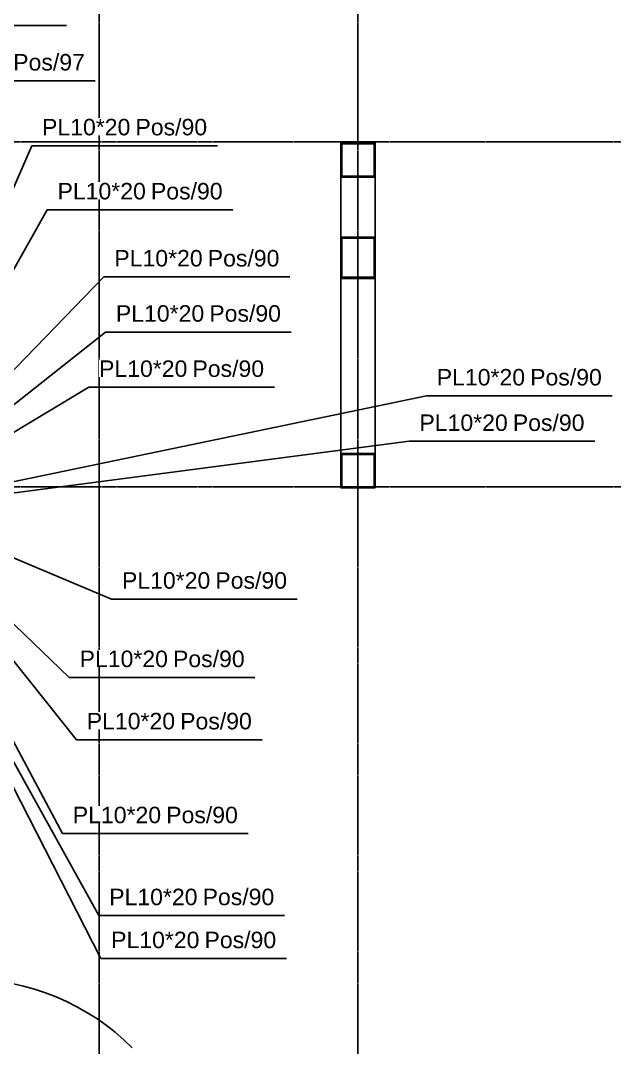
# Model space of a CAD drawing. Header units: millimetres. Extents: x -57554 to 16546, y 2142 to 98430.
# Drawn here: x -25074 to -23353, y 75668 to 78644 of the extents above; entities that cross this region are included whole.
import ezdxf

# ---------------------------------------------------------------- set-up
doc = ezdxf.new("R2010")
doc.units = ezdxf.units.MM
doc.linetypes.add('DXK_LINE_DOT3', pattern=[5.9187, 2.979, -0.9799, 0.9799, -0.9799])
doc.layers.add('S-Z2-A_TEXTUAL_ANNOTATION', color=7, linetype='Continuous')
doc.styles.add('Arial', font='ARIAL.TTF', dxfattribs={"height": 0.2})

msp = doc.modelspace()

# ---------------------------------------------------------------- linework, layer by layer
at = {"color": 1, "linetype": 'DXK_LINE_DOT3'}
for p, q in [((-24846.4, 71792.5), (-24846.4, 84292.5)), ((-24096.4, 71792.5), (-24096.4, 84292.5)), ((-32096.4, 78292.5), (-10096.4, 78292.5)), ((-32096.4, 77292.5), (-10096.4, 77292.5))]:
    msp.add_line(p, q, dxfattribs=at)
at = {"color": 2, "linetype": 'Continuous'}
for p, q in [((-24146.4, 78189.5), (-24146.4, 78289.5)), ((-24046.4, 78289.5), (-24146.4, 78289.5)), ((-24143.4, 78192.5), (-24143.4, 78286.5)), ((-24143.4, 78286.5), (-24049.4, 78286.5)), ((-24049.4, 78286.5), (-24049.4, 78192.5)), ((-24046.4, 78189.5), (-24046.4, 78289.5)), ((-24146.4, 78189.5), (-24046.4, 78189.5)), ((-24146.4, 78016.3), (-24146.4, 78189.5)), ((-24049.4, 78192.5), (-24143.4, 78192.5)), ((-24046.4, 78016.3), (-24046.4, 78189.5)), ((-24146.4, 78016.3), (-24046.4, 78016.3)), ((-24146.4, 77896.1), (-24146.4, 78016.3)), ((-24049.4, 78012.7), (-24143.4, 78012.7)), ((-24143.4, 78012.7), (-24143.4, 77899.7)), ((-24049.4, 77899.7), (-24049.4, 78012.7)), ((-24046.4, 78016.3), (-24046.4, 77896.1)), ((-24046.4, 77896.1), (-24146.4, 77896.1)), ((-24146.4, 77389.5), (-24146.4, 77896.1)), ((-24143.4, 77899.7), (-24049.4, 77899.7)), ((-24046.4, 77389.5), (-24046.4, 77896.1)), ((-24146.4, 77289.5), (-24146.4, 77389.5)), ((-24046.4, 77389.5), (-24146.4, 77389.5)), ((-24143.4, 77292.5), (-24143.4, 77386.5)), ((-24143.4, 77386.5), (-24049.4, 77386.5)), ((-24049.4, 77386.5), (-24049.4, 77292.5)), ((-24046.4, 77289.5), (-24046.4, 77389.5)), ((-24146.4, 77289.5), (-24046.4, 77289.5)), ((-24049.4, 77292.5), (-24143.4, 77292.5)), ((-25066.1, 75845.9), (-25098.7, 75853.2)), ((-25034, 75837), (-25066.1, 75845.9)), ((-25002.3, 75826.5), (-25034, 75837)), ((-24971.1, 75814.5), (-25002.3, 75826.5)), ((-24940.6, 75801), (-24971.1, 75814.5)), ((-24910.8, 75786), (-24940.6, 75801)), ((-24881.8, 75769.5), (-24910.8, 75786)), ((-24853.6, 75751.6), (-24881.8, 75769.5)), ((-24826.3, 75732.4), (-24853.6, 75751.6)), ((-24800, 75711.9), (-24826.3, 75732.4)), ((-24774.7, 75690.1), (-24800, 75711.9)), ((-24750.5, 75667.1), (-24774.7, 75690.1))]:
    msp.add_line(p, q, dxfattribs=at)
at = {"layer": 'S-Z2-A_TEXTUAL_ANNOTATION'}
for p, q in [((-25478.9, 78629), (-24940.7, 78629)), ((-25396.1, 78469), (-24857.9, 78469)), ((-25499.6, 77229.4), (-25041.9, 78281)), ((-25041.9, 78281), (-24503.8, 78281)), ((-25482.4, 77233.2), (-24997, 78095.4)), ((-24997, 78095.4), (-24458.9, 78095.4)), ((-25482.9, 77231), (-24832.4, 77901)), ((-24832.4, 77901), (-24294.3, 77901)), ((-25474.9, 77229.4), (-24827.9, 77741)), ((-24827.9, 77741), (-24289.7, 77741)), ((-25454.8, 77233.2), (-24876.7, 77581)), ((-24876.7, 77581), (-24338.6, 77581)), ((-23898.1, 77556.2), (-23360, 77556.2)), ((-25427.8, 77231), (-23948.3, 77424.4)), ((-23948.3, 77424.4), (-23410.2, 77424.4)), ((-25455.3, 77231), (-24952.8, 76287.7)), ((-25444.5, 77229.4), (-24933, 76740.1)), ((-25413.6, 77220.4), (-24810.3, 76967.3)), ((-24810.3, 76967.3), (-24272.2, 76967.3)), ((-24933, 76740.1), (-24394.9, 76740.1)), ((-24912.3, 76559.7), (-24374.2, 76559.7)), ((-24952.8, 76287.7), (-24414.6, 76287.7)), ((-24847.3, 76050.2), (-24309.1, 76050.2)), ((-24841.7, 75925.6), (-24303.6, 75925.6))]:
    msp.add_line(p, q, dxfattribs=at)

# ---------------------------------------------------------------- wipeouts: each hides what was drawn before it
for points in [[(-24887.9, 78499), (-24887.9, 78549), (-25095.4, 78549), (-25095.4, 78499)], [(-24533.8, 78311), (-24533.8, 78361), (-24741.2, 78361), (-24741.2, 78311)], [(-24488.9, 78125.4), (-24488.9, 78175.4), (-24696.4, 78175.4), (-24696.4, 78125.4)], [(-24546.7, 77931), (-24546.7, 77981), (-24802.4, 77981), (-24802.4, 77931)], [(-24324.3, 77931), (-24324.3, 77981), (-24531.7, 77981), (-24531.7, 77931)], [(-24542.2, 77771), (-24542.2, 77821), (-24797.9, 77821), (-24797.9, 77771)], [(-24319.7, 77771), (-24319.7, 77821), (-24527.2, 77821), (-24527.2, 77771)], [(-24368.6, 77611), (-24368.6, 77661), (-24576.1, 77661), (-24576.1, 77611)], [(-23612.5, 77586.2), (-23612.5, 77636.2), (-23868.1, 77636.2), (-23868.1, 77586.2)], [(-23390, 77586.2), (-23390, 77636.2), (-23597.5, 77636.2), (-23597.5, 77586.2)], [(-23662.7, 77454.4), (-23662.7, 77504.4), (-23918.3, 77504.4), (-23918.3, 77454.4)], [(-23440.2, 77454.4), (-23440.2, 77504.4), (-23647.7, 77504.4), (-23647.7, 77454.4)], [(-24524.7, 76997.3), (-24524.7, 77047.3), (-24780.3, 77047.3), (-24780.3, 76997.3)], [(-24302.2, 76997.3), (-24302.2, 77047.3), (-24509.7, 77047.3), (-24509.7, 76997.3)], [(-24424.9, 76770.1), (-24424.9, 76820.1), (-24632.4, 76820.1), (-24632.4, 76770.1)], [(-24404.2, 76589.7), (-24404.2, 76639.7), (-24611.7, 76639.7), (-24611.7, 76589.7)], [(-24444.6, 76317.7), (-24444.6, 76367.7), (-24652.1, 76367.7), (-24652.1, 76317.7)], [(-24561.6, 76080.2), (-24561.6, 76130.2), (-24817.3, 76130.2), (-24817.3, 76080.2)], [(-24339.1, 76080.2), (-24339.1, 76130.2), (-24546.6, 76130.2), (-24546.6, 76080.2)], [(-24556.1, 75955.6), (-24556.1, 76005.6), (-24811.7, 76005.6), (-24811.7, 75955.6)], [(-24333.6, 75955.6), (-24333.6, 76005.6), (-24541.1, 76005.6), (-24541.1, 75955.6)]]:
    msp.add_wipeout(points).dxf.layer = 'S-Z2-A_TEXTUAL_ANNOTATION'

# ---------------------------------------------------------------- next in the draw order: linework, layer by layer
msp.add_line((-25472, 77229.4), (-23898.1, 77556.2), dxfattribs=at)

# ---------------------------------------------------------------- next in the draw order: texts
at = {"layer": 'S-Z2-A_TEXTUAL_ANNOTATION', "style": 'Arial'}
for s, p in [('Pos/97', (-25095.4, 78499)), ('Pos/90', (-24741.2, 78311)), ('Pos/90', (-24696.4, 78125.4)), ('PL10*20', (-24802.4, 77931)), ('Pos/90', (-24531.7, 77931)), ('PL10*20', (-24797.9, 77771)), ('Pos/90', (-24527.2, 77771)), ('Pos/90', (-24576.1, 77611)), ('PL10*20', (-23868.1, 77586.2)), ('Pos/90', (-23597.5, 77586.2)), ('PL10*20', (-23918.3, 77454.4)), ('Pos/90', (-23647.7, 77454.4)), ('PL10*20', (-24780.3, 76997.3)), ('Pos/90', (-24509.7, 76997.3)), ('Pos/90', (-24632.4, 76770.1)), ('Pos/90', (-24611.7, 76589.7)), ('Pos/90', (-24652.1, 76317.7)), ('PL10*20', (-24817.3, 76080.2)), ('Pos/90', (-24546.6, 76080.2)), ('PL10*20', (-24811.7, 75955.6)), ('Pos/90', (-24541.1, 75955.6))]:
    msp.add_text(s, height=47.75, dxfattribs=at).set_placement(p)

# ---------------------------------------------------------------- next in the draw order: wipeouts: each hides what was drawn before it
for points in [[(-24756.2, 78311), (-24756.2, 78361), (-25011.9, 78361), (-25011.9, 78311)], [(-24711.4, 78125.4), (-24711.4, 78175.4), (-24967, 78175.4), (-24967, 78125.4)], [(-24591.1, 77611), (-24591.1, 77661), (-24846.7, 77661), (-24846.7, 77611)], [(-24647.4, 76770.1), (-24647.4, 76820.1), (-24903, 76820.1), (-24903, 76770.1)], [(-24626.7, 76589.7), (-24626.7, 76639.7), (-24882.3, 76639.7), (-24882.3, 76589.7)]]:
    msp.add_wipeout(points).dxf.layer = 'S-Z2-A_TEXTUAL_ANNOTATION'

# ---------------------------------------------------------------- next in the draw order: linework, layer by layer
at = {"layer": 'S-Z2-A_TEXTUAL_ANNOTATION'}
for p, q in [((-25510, 77233.2), (-24841.7, 75925.6)), ((-25502.5, 77229.4), (-24847.3, 76050.2)), ((-25447.3, 77229.4), (-24912.3, 76559.7))]:
    msp.add_line(p, q, dxfattribs=at)

# ---------------------------------------------------------------- next in the draw order: texts
at = {"layer": 'S-Z2-A_TEXTUAL_ANNOTATION', "style": 'Arial'}
for p in [(-25011.9, 78311), (-24967, 78125.4), (-24846.7, 77611), (-24903, 76770.1), (-24882.3, 76589.7)]:
    msp.add_text('PL10*20', height=47.75, dxfattribs=at).set_placement(p)

# ---------------------------------------------------------------- next in the draw order: wipeouts: each hides what was drawn before it
msp.add_wipeout([(-24667.1, 76317.7), (-24667.1, 76367.7), (-24922.8, 76367.7), (-24922.8, 76317.7)]).dxf.layer = 'S-Z2-A_TEXTUAL_ANNOTATION'

# ---------------------------------------------------------------- next in the draw order: texts
msp.add_text('PL10*20', height=47.75, dxfattribs=at).set_placement((-24922.8, 76317.7))

doc.saveas('drawing.dxf')
